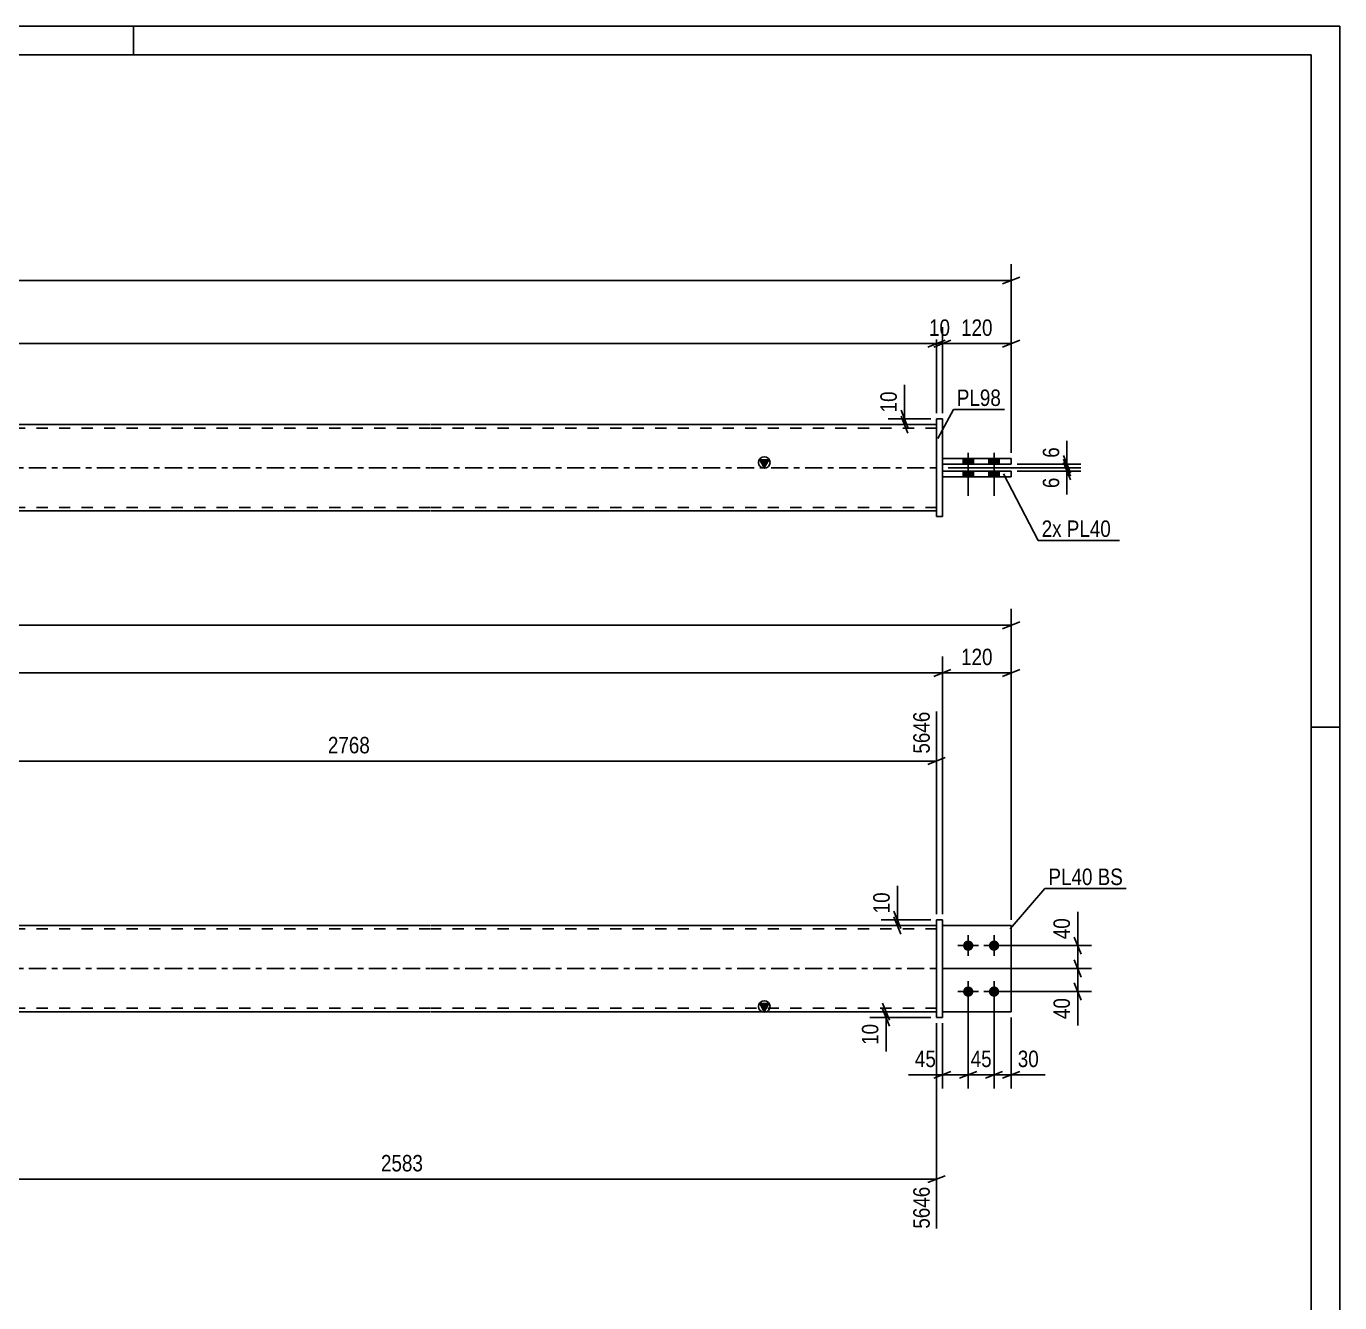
# Model space of a CAD drawing. Header units: millimetres. Extents: x 0 to 594, y 0 to 420.
# Drawn here: x 365.3 to 594, y 197.8 to 420 of the extents above; entities that cross this region are included whole.
import ezdxf

# ---------------------------------------------------------------- set-up
doc = ezdxf.new("R2010")
doc.units = ezdxf.units.MM
doc.linetypes.add('DXK_LINE_DOT2', pattern=[3.9198, 1.9599, -1.9599])
doc.linetypes.add('DXK_LINE_DOT3', pattern=[5.9187, 2.979, -0.9799, 0.9799, -0.9799])
doc.styles.add('Arial Narrow', font='ARIALN.TTF', dxfattribs={"height": 0.2})

# ---------------------------------------------------------------- blocks, each defined once
blk = doc.blocks.new('Unknown-580609803-1130')
at = {"color": 5, "linetype": 'Continuous'}
for p, q in [((594, 420), (0, 420)), ((384, 415), (384, 420)), ((594, 0), (594, 420)), ((589, 415), (5, 415)), ((589, 5), (589, 415)), ((594, 298), (589, 298))]:
    blk.add_line(p, q, dxfattribs=at)
blk = doc.blocks.new('Part-580609803-1695 - 1673')
at = {"color": 2, "linetype": 'Continuous'}
for p, q in [((536.82, 263.45), (524.82, 263.45)), ((536.82, 263.45), (536.82, 263.45)), ((536.82, 263.45), (536.82, 248.45)), ((536.82, 248.45), (524.82, 248.45))]:
    blk.add_line(p, q, dxfattribs=at)
at = {"color": 7, "linetype": 'DXK_LINE_DOT2'}
for p, q in [((536.82, 263.45), (524.82, 263.45)), ((524.82, 263.45), (524.82, 263.45)), ((524.82, 248.45), (524.82, 263.45)), ((536.82, 263.45), (536.82, 263.45)), ((536.82, 248.45), (524.82, 248.45))]:
    blk.add_line(p, q, dxfattribs=at)
blk = doc.blocks.new('Part-580609803-1700 - 1673')
at = {"linetype": 'Continuous'}
blk.add_hatch(color=2, dxfattribs=at).paths.add_polyline_path([(493.82, 248.45), (493.02, 249.85), (494.62, 249.85)])
at = {"color": 2, "linetype": 'Continuous'}
for p, q in [((435.72, 263.45), (194.17, 263.45)), ((523.82, 263.45), (435.82, 263.45)), ((493.82, 248.45), (493.02, 249.85)), ((493.02, 249.85), (494.62, 249.85)), ((494.62, 249.85), (493.82, 248.45)), ((435.72, 248.45), (194.17, 248.45)), ((523.82, 248.45), (435.82, 248.45))]:
    blk.add_line(p, q, dxfattribs=at)
at = {"color": 7, "linetype": 'DXK_LINE_DOT2'}
for p, q in [((523.82, 248.45), (523.82, 263.45)), ((435.72, 262.85), (194.17, 262.85)), ((523.82, 262.85), (435.82, 262.85)), ((435.72, 249.05), (194.17, 249.05)), ((523.82, 249.05), (435.82, 249.05))]:
    blk.add_line(p, q, dxfattribs=at)
at = {"color": 7, "linetype": 'DXK_LINE_DOT3'}
for p, q in [((194.17, 255.95), (435.72, 255.95)), ((435.82, 255.95), (523.82, 255.95))]:
    blk.add_line(p, q, dxfattribs=at)
at = {"color": 2, "linetype": 'Continuous'}
blk.add_circle((493.82, 249.35), 1, dxfattribs=at)
blk = doc.blocks.new('Part-580609803-1685 - 1673')
at = {"color": 2, "linetype": 'Continuous'}
for p, q in [((523.82, 264.45), (524.82, 264.45)), ((523.82, 247.45), (523.82, 264.45)), ((524.82, 247.45), (524.82, 264.45)), ((523.82, 247.45), (523.82, 247.45)), ((523.82, 247.45), (524.82, 247.45))]:
    blk.add_line(p, q, dxfattribs=at)
at = {"color": 7, "linetype": 'DXK_LINE_DOT2'}
for p, q in [((523.82, 264.45), (524.82, 264.45)), ((523.82, 247.45), (524.82, 247.45))]:
    blk.add_line(p, q, dxfattribs=at)
blk = doc.blocks.new('Part-580609803-1690 - 1673')
at = {"color": 7, "linetype": 'DXK_LINE_DOT2'}
for p, q in [((524.82, 263.45), (536.82, 263.45)), ((536.82, 263.45), (524.82, 263.45)), ((524.82, 263.45), (524.82, 263.45)), ((524.82, 248.45), (524.82, 263.45)), ((536.82, 263.45), (536.82, 263.45)), ((536.82, 263.45), (536.82, 248.45)), ((536.82, 248.45), (524.82, 248.45)), ((536.82, 248.45), (524.82, 248.45))]:
    blk.add_line(p, q, dxfattribs=at)
blk = doc.blocks.new('Bolt-580609803-1710 - 1673')
at = {"linetype": 'Continuous'}
for points in [[(529.32, 260.85), (529.51, 260.83), (529.69, 260.77), (529.85, 260.68), (529.99, 260.55), (530.1, 260.4), (530.18, 260.23), (530.22, 260.04), (530.22, 259.85), (530.18, 259.67), (530.1, 259.5), (529.99, 259.35), (529.85, 259.22), (529.69, 259.13), (529.51, 259.07), (529.32, 259.05), (529.14, 259.07), (528.96, 259.13), (528.79, 259.22), (528.65, 259.35), (528.54, 259.5), (528.47, 259.67), (528.43, 259.85), (528.43, 260.04), (528.47, 260.23), (528.54, 260.4), (528.65, 260.55), (528.79, 260.68), (528.96, 260.77), (529.14, 260.83)], [(533.82, 260.85), (534.01, 260.83), (534.19, 260.77), (534.35, 260.68), (534.49, 260.55), (534.6, 260.4), (534.68, 260.23), (534.72, 260.04), (534.72, 259.85), (534.68, 259.67), (534.6, 259.5), (534.49, 259.35), (534.35, 259.22), (534.19, 259.13), (534.01, 259.07), (533.82, 259.05), (533.64, 259.07), (533.46, 259.13), (533.29, 259.22), (533.15, 259.35), (533.04, 259.5), (532.97, 259.67), (532.93, 259.85), (532.93, 260.04), (532.97, 260.23), (533.04, 260.4), (533.15, 260.55), (533.29, 260.68), (533.46, 260.77), (533.64, 260.83)], [(529.32, 252.85), (529.51, 252.83), (529.69, 252.77), (529.85, 252.68), (529.99, 252.55), (530.1, 252.4), (530.18, 252.23), (530.22, 252.04), (530.22, 251.85), (530.18, 251.67), (530.1, 251.5), (529.99, 251.35), (529.85, 251.22), (529.69, 251.13), (529.51, 251.07), (529.32, 251.05), (529.14, 251.07), (528.96, 251.13), (528.79, 251.22), (528.65, 251.35), (528.54, 251.5), (528.47, 251.67), (528.43, 251.85), (528.43, 252.04), (528.47, 252.23), (528.54, 252.4), (528.65, 252.55), (528.79, 252.68), (528.96, 252.77), (529.14, 252.83)], [(533.82, 252.85), (534.01, 252.83), (534.19, 252.77), (534.35, 252.68), (534.49, 252.55), (534.6, 252.4), (534.68, 252.23), (534.72, 252.04), (534.72, 251.85), (534.68, 251.67), (534.6, 251.5), (534.49, 251.35), (534.35, 251.22), (534.19, 251.13), (534.01, 251.07), (533.82, 251.05), (533.64, 251.07), (533.46, 251.13), (533.29, 251.22), (533.15, 251.35), (533.04, 251.5), (532.97, 251.67), (532.93, 251.85), (532.93, 252.04), (532.97, 252.23), (533.04, 252.4), (533.15, 252.55), (533.29, 252.68), (533.46, 252.77), (533.64, 252.83)]]:
    blk.add_hatch(color=1, dxfattribs=at).paths.add_polyline_path(points)
at = {"color": 1, "linetype": 'Continuous'}
for p, q in [((529.32, 261.75), (529.32, 258.15)), ((533.82, 261.75), (533.82, 258.15)), ((527.52, 259.95), (531.12, 259.95)), ((532.02, 259.95), (535.62, 259.95)), ((527.52, 251.95), (531.12, 251.95)), ((529.32, 253.75), (529.32, 250.15)), ((532.02, 251.95), (535.62, 251.95)), ((533.82, 253.75), (533.82, 250.15))]:
    blk.add_line(p, q, dxfattribs=at)
blk = doc.blocks.new('Bolt-580609803-1371 - 1367')
at = {"linetype": 'Continuous'}
for points in [[(530.22, 344.75), (528.42, 344.75), (528.42, 343.75), (530.22, 343.75)], [(530.22, 344.75), (528.42, 344.75), (528.42, 343.75), (530.22, 343.75)], [(534.72, 344.75), (532.92, 344.75), (532.92, 343.75), (534.72, 343.75)], [(534.72, 344.75), (532.92, 344.75), (532.92, 343.75), (534.72, 343.75)], [(530.22, 342.55), (528.42, 342.55), (528.42, 341.55), (530.22, 341.55)], [(530.22, 342.55), (528.42, 342.55), (528.42, 341.55), (530.22, 341.55)], [(534.72, 342.55), (532.92, 342.55), (532.92, 341.55), (534.72, 341.55)], [(534.72, 342.55), (532.92, 342.55), (532.92, 341.55), (534.72, 341.55)]]:
    blk.add_hatch(color=1, dxfattribs=at).paths.add_polyline_path(points)
at = {"color": 1, "linetype": 'Continuous'}
for p, q in [((529.32, 345.75), (529.32, 338.25)), ((529.32, 345.75), (529.32, 338.25)), ((533.82, 345.75), (533.82, 338.25)), ((533.82, 345.75), (533.82, 338.25)), ((528.42, 344.75), (528.42, 343.75)), ((528.42, 344.75), (528.42, 343.75)), ((530.22, 344.75), (530.22, 343.75)), ((530.22, 344.75), (530.22, 343.75)), ((532.92, 344.75), (532.92, 343.75)), ((532.92, 344.75), (532.92, 343.75)), ((534.72, 344.75), (534.72, 343.75)), ((534.72, 344.75), (534.72, 343.75)), ((528.42, 342.55), (528.42, 341.55)), ((528.42, 342.55), (528.42, 341.55)), ((530.22, 342.55), (530.22, 341.55)), ((530.22, 342.55), (530.22, 341.55)), ((532.92, 342.55), (532.92, 341.55)), ((532.92, 342.55), (532.92, 341.55)), ((534.72, 342.55), (534.72, 341.55)), ((534.72, 342.55), (534.72, 341.55))]:
    blk.add_line(p, q, dxfattribs=at)
blk = doc.blocks.new('Part-580609803-1456 - 1367')
at = {"linetype": 'Continuous'}
blk.add_hatch(color=2, dxfattribs=at).paths.add_polyline_path([(493.82, 343.15), (493.02, 344.55), (494.62, 344.55)])
at = {"color": 2, "linetype": 'Continuous'}
for p, q in [((435.72, 350.65), (194.17, 350.65)), ((523.82, 350.65), (435.82, 350.65)), ((493.82, 343.15), (493.02, 344.55)), ((493.02, 344.55), (494.62, 344.55)), ((494.62, 344.55), (493.82, 343.15)), ((435.72, 335.65), (194.17, 335.65)), ((523.82, 335.65), (435.82, 335.65))]:
    blk.add_line(p, q, dxfattribs=at)
at = {"color": 7, "linetype": 'DXK_LINE_DOT2'}
for p, q in [((435.72, 350.05), (194.17, 350.05)), ((523.82, 350.05), (435.82, 350.05)), ((523.82, 335.65), (523.82, 350.65)), ((435.72, 336.25), (194.17, 336.25)), ((523.82, 336.25), (435.82, 336.25))]:
    blk.add_line(p, q, dxfattribs=at)
at = {"color": 7, "linetype": 'DXK_LINE_DOT3'}
for p, q in [((194.17, 343.15), (435.72, 343.15)), ((435.82, 343.15), (523.82, 343.15))]:
    blk.add_line(p, q, dxfattribs=at)
at = {"color": 2, "linetype": 'Continuous'}
blk.add_circle((493.82, 344.05), 1, dxfattribs=at)
blk = doc.blocks.new('Part-580609803-1461 - 1367')
at = {"color": 2, "linetype": 'Continuous'}
for p, q in [((524.82, 342.55), (536.82, 342.55)), ((536.82, 341.55), (524.82, 341.55)), ((536.82, 341.55), (536.82, 342.55))]:
    blk.add_line(p, q, dxfattribs=at)
at = {"color": 7, "linetype": 'DXK_LINE_DOT2'}
for p, q in [((524.82, 341.55), (524.82, 342.55)), ((536.82, 342.55), (524.82, 342.55)), ((524.82, 341.55), (536.82, 341.55))]:
    blk.add_line(p, q, dxfattribs=at)
blk = doc.blocks.new('Part-580609803-1433 - 1367')
at = {"color": 2, "linetype": 'Continuous'}
for p, q in [((523.82, 351.65), (523.82, 351.65)), ((523.82, 334.65), (523.82, 351.65)), ((523.82, 351.65), (524.82, 351.65)), ((524.82, 351.65), (524.82, 351.65)), ((524.82, 351.65), (524.82, 334.65)), ((523.82, 334.65), (524.82, 334.65)), ((523.82, 334.65), (523.82, 334.65)), ((524.82, 334.65), (524.82, 334.65))]:
    blk.add_line(p, q, dxfattribs=at)
at = {"color": 7, "linetype": 'DXK_LINE_DOT2'}
for p, q in [((523.82, 351.65), (523.82, 351.65)), ((523.82, 351.65), (524.82, 351.65)), ((523.82, 334.65), (524.82, 334.65))]:
    blk.add_line(p, q, dxfattribs=at)
blk = doc.blocks.new('Part-580609803-1466 - 1367')
at = {"color": 2, "linetype": 'Continuous'}
for p, q in [((524.82, 344.75), (536.82, 344.75)), ((536.82, 343.75), (524.82, 343.75)), ((536.82, 344.75), (536.82, 343.75))]:
    blk.add_line(p, q, dxfattribs=at)
at = {"color": 7, "linetype": 'DXK_LINE_DOT2'}
for p, q in [((524.82, 343.75), (524.82, 344.75)), ((536.82, 344.75), (524.82, 344.75)), ((524.82, 343.75), (536.82, 343.75)), ((536.82, 344.75), (536.82, 344.75))]:
    blk.add_line(p, q, dxfattribs=at)
blk = doc.blocks.new('StraightDimension-580609803-1936 - 1673')
at = {"color": 7, "linetype": 'Continuous'}
for p, q in [((514.42, 249.95), (515.62, 246.95)), ((522.82, 248.45), (512.17, 248.45)), ((522.82, 247.45), (512.17, 247.45)), ((515.62, 245.95), (514.42, 248.95)), ((515.02, 247.45), (515.02, 248.45))]:
    blk.add_line(p, q, dxfattribs=at)
at = {"color": 0}
blk.add_wipeout([(514.27, 246.92), (510.07, 246.92), (510.07, 242.07), (514.27, 242.07)], dxfattribs=at)
at = {"color": 7, "linetype": 'Continuous'}
blk.add_line((515.02, 247.45), (515.02, 241.54), dxfattribs=at)
blk.add_line((515.02, 247.45), (515.02, 241.54), dxfattribs=at)
at = {"color": 3, "style": 'Arial Narrow'}
blk.add_text('10', height=2.863, rotation=90.0002, dxfattribs=at).set_placement((513.67, 242.67))
blk = doc.blocks.new('StraightDimension-580609803-1955 - 1673')
at = {"color": 7, "linetype": 'Continuous'}
for p, q in [((529.32, 250.95), (529.32, 235.06)), ((533.82, 250.95), (533.82, 235.06)), ((527.82, 236.86), (530.82, 238.06)), ((535.32, 238.06), (532.32, 236.86)), ((529.32, 237.46), (533.82, 237.46))]:
    blk.add_line(p, q, dxfattribs=at)
at = {"color": 0}
blk.add_wipeout([(534, 238.21), (534, 242.41), (529.15, 242.41), (529.15, 238.21)], dxfattribs=at)
at = {"color": 3, "style": 'Arial Narrow'}
blk.add_text('45', height=2.863, dxfattribs=at).set_placement((529.75, 238.81))
blk = doc.blocks.new('StraightDimension-580609803-2017 - 1673')
at = {"color": 7, "linetype": 'Continuous'}
for p, q in [((547.78, 257.45), (548.98, 254.45)), ((524.82, 255.95), (550.78, 255.95)), ((548.38, 251.95), (548.38, 255.95)), ((534.82, 251.95), (550.78, 251.95)), ((548.98, 250.45), (547.78, 253.45))]:
    blk.add_line(p, q, dxfattribs=at)
at = {"color": 0}
blk.add_wipeout([(547.63, 251.42), (543.43, 251.42), (543.43, 246.57), (547.63, 246.57)], dxfattribs=at)
at = {"color": 7, "linetype": 'Continuous'}
blk.add_line((548.38, 251.95), (548.38, 246.04), dxfattribs=at)
blk.add_line((548.38, 251.95), (548.38, 246.04), dxfattribs=at)
at = {"color": 3, "style": 'Arial Narrow'}
blk.add_text('40', height=2.863, rotation=90.0002, dxfattribs=at).set_placement((547.03, 247.17))
blk = doc.blocks.new('StraightDimension-580609803-2031 - 1673')
at = {"color": 7, "linetype": 'Continuous'}
for p, q in [((516.4, 265.95), (517.6, 262.95)), ((522.82, 264.45), (514.15, 264.45)), ((522.82, 263.45), (514.15, 263.45)), ((517.6, 261.95), (516.4, 264.95)), ((517, 263.45), (517, 264.45))]:
    blk.add_line(p, q, dxfattribs=at)
at = {"color": 0}
blk.add_wipeout([(516.25, 269.83), (512.05, 269.83), (512.05, 264.97), (516.25, 264.97)], dxfattribs=at)
at = {"color": 7, "linetype": 'Continuous'}
blk.add_line((517, 264.45), (517, 270.35), dxfattribs=at)
blk.add_line((517, 264.45), (517, 270.35), dxfattribs=at)
at = {"color": 3, "style": 'Arial Narrow'}
blk.add_text('10', height=2.863, rotation=90.0002, dxfattribs=at).set_placement((515.65, 265.57))
blk = doc.blocks.new('StraightDimension-580609803-1760 - 1673')
at = {"color": 7, "linetype": 'Continuous'}
for p, q in [((319.19, 264.45), (319.19, 300.7)), ((523.82, 265.45), (523.82, 300.7)), ((320.69, 292.68), (317.69, 291.48)), ((319.19, 292.08), (523.82, 292.08)), ((522.32, 291.48), (525.32, 292.68))]:
    blk.add_line(p, q, dxfattribs=at)
at = {"color": 0, "linetype": 'Continuous'}
blk.add_wipeout([(523.22, 301.3), (519.02, 301.3), (519.02, 292.78), (523.22, 292.78)], dxfattribs=at)
at = {"color": 0}
blk.add_wipeout([(425.76, 292.83), (425.76, 297.03), (417.25, 297.03), (417.25, 292.83)], dxfattribs=at)
at = {"color": 3, "linetype": 'Continuous', "style": 'Arial Narrow'}
blk.add_text('5646', height=2.863, rotation=90.0002, dxfattribs=at).set_placement((522.62, 293.38))
at = {"color": 3, "style": 'Arial Narrow'}
blk.add_text('2768', height=2.863, dxfattribs=at).set_placement((417.85, 293.43))
blk = doc.blocks.new('StraightDimension-580609803-2050 - 1673')
at = {"color": 7, "linetype": 'Continuous'}
for p, q in [((524.82, 265.45), (524.82, 310.28)), ((105.07, 307.43), (524.82, 307.43)), ((523.32, 306.83), (526.32, 308.03))]:
    blk.add_line(p, q, dxfattribs=at)
blk = doc.blocks.new('StraightDimension-580609803-2040 - 1673')
at = {"color": 7, "linetype": 'Continuous'}
for p, q in [((524.82, 265.45), (524.82, 310.28)), ((536.82, 264.45), (536.82, 310.28)), ((523.32, 306.83), (526.32, 308.03)), ((524.82, 307.43), (536.82, 307.43)), ((538.32, 308.03), (535.32, 306.83))]:
    blk.add_line(p, q, dxfattribs=at)
at = {"color": 0}
blk.add_wipeout([(534.17, 308.18), (534.17, 312.38), (527.48, 312.38), (527.48, 308.18)], dxfattribs=at)
at = {"color": 3, "style": 'Arial Narrow'}
blk.add_text('120', height=2.863, dxfattribs=at).set_placement((528.08, 308.78))
blk = doc.blocks.new('StraightDimension-580609803-1945 - 1673')
at = {"color": 7, "linetype": 'Continuous'}
for p, q in [((529.32, 250.95), (529.32, 235.06)), ((524.82, 246.45), (524.82, 235.06)), ((523.32, 236.86), (526.32, 238.06)), ((530.82, 238.06), (527.82, 236.86)), ((524.82, 237.46), (529.32, 237.46))]:
    blk.add_line(p, q, dxfattribs=at)
at = {"color": 0}
blk.add_wipeout([(524.3, 238.21), (524.3, 242.41), (519.44, 242.41), (519.44, 238.21)], dxfattribs=at)
at = {"color": 7, "linetype": 'Continuous'}
blk.add_line((524.82, 237.46), (518.92, 237.46), dxfattribs=at)
blk.add_line((524.82, 237.46), (518.92, 237.46), dxfattribs=at)
at = {"color": 3, "style": 'Arial Narrow'}
blk.add_text('45', height=2.863, dxfattribs=at).set_placement((520.04, 238.81))
blk = doc.blocks.new('StraightDimension-580609803-1746 - 1673')
at = {"color": 7, "linetype": 'Continuous'}
for p, q in [((536.82, 264.45), (536.82, 318.57)), ((93.07, 315.72), (536.82, 315.72)), ((535.32, 315.12), (538.32, 316.32))]:
    blk.add_line(p, q, dxfattribs=at)
blk = doc.blocks.new('StraightDimension-580609803-1838 - 1673')
at = {"color": 7, "linetype": 'Continuous'}
for p, q in [((337.67, 247.45), (337.67, 201.98)), ((523.82, 246.45), (523.82, 210.68)), ((339.17, 219.9), (336.17, 218.7)), ((522.32, 218.7), (525.32, 219.9)), ((337.67, 219.3), (523.82, 219.3))]:
    blk.add_line(p, q, dxfattribs=at)
at = {"color": 0}
blk.add_wipeout([(435.01, 220.05), (435.01, 224.25), (426.49, 224.25), (426.49, 220.05)], dxfattribs=at)
at = {"color": 0, "linetype": 'Continuous'}
blk.add_wipeout([(523.22, 218.6), (519.02, 218.6), (519.02, 210.08), (523.22, 210.08)], dxfattribs=at)
at = {"color": 3, "style": 'Arial Narrow'}
blk.add_text('2583', height=2.863, dxfattribs=at).set_placement((427.09, 220.65))
at = {"color": 3, "linetype": 'Continuous', "style": 'Arial Narrow'}
blk.add_text('5646', height=2.863, rotation=90.0002, dxfattribs=at).set_placement((522.62, 210.68))
blk = doc.blocks.new('StraightDimension-580609803-1965 - 1673')
at = {"color": 7, "linetype": 'Continuous'}
for p, q in [((533.82, 250.95), (533.82, 235.06)), ((536.82, 247.45), (536.82, 235.06)), ((532.32, 236.86), (535.32, 238.06)), ((538.32, 238.06), (535.32, 236.86)), ((533.82, 237.46), (536.82, 237.46))]:
    blk.add_line(p, q, dxfattribs=at)
at = {"color": 0}
blk.add_wipeout([(542.2, 238.21), (542.2, 242.41), (537.35, 242.41), (537.35, 238.21)], dxfattribs=at)
at = {"color": 7, "linetype": 'Continuous'}
blk.add_line((536.82, 237.46), (542.73, 237.46), dxfattribs=at)
blk.add_line((536.82, 237.46), (542.73, 237.46), dxfattribs=at)
at = {"color": 3, "style": 'Arial Narrow'}
blk.add_text('30', height=2.863, dxfattribs=at).set_placement((537.95, 238.81))
blk = doc.blocks.new('StraightDimension-580609803-2004 - 1673')
at = {"color": 7, "linetype": 'Continuous'}
for p, q in [((547.78, 261.45), (548.98, 258.45)), ((534.82, 259.95), (550.78, 259.95)), ((548.38, 255.95), (548.38, 259.95)), ((548.98, 254.45), (547.78, 257.45)), ((524.82, 255.95), (550.78, 255.95))]:
    blk.add_line(p, q, dxfattribs=at)
at = {"color": 0}
blk.add_wipeout([(547.63, 265.33), (543.43, 265.33), (543.43, 260.47), (547.63, 260.47)], dxfattribs=at)
at = {"color": 7, "linetype": 'Continuous'}
blk.add_line((548.38, 259.95), (548.38, 265.85), dxfattribs=at)
blk.add_line((548.38, 259.95), (548.38, 265.85), dxfattribs=at)
at = {"color": 3, "style": 'Arial Narrow'}
blk.add_text('40', height=2.863, rotation=90.0002, dxfattribs=at).set_placement((547.03, 261.07))
blk = doc.blocks.new('StraightDimension-580609803-1618 - 1367')
at = {"color": 7, "linetype": 'Continuous'}
for p, q in [((525.82, 343.15), (548.92, 343.15)), ((545.92, 344.65), (547.12, 341.65)), ((547.12, 341.05), (545.92, 344.05)), ((546.52, 342.55), (546.52, 343.15)), ((537.82, 342.55), (548.92, 342.55))]:
    blk.add_line(p, q, dxfattribs=at)
at = {"color": 0}
blk.add_wipeout([(545.77, 342.03), (541.57, 342.03), (541.57, 339), (545.77, 339)], dxfattribs=at)
at = {"color": 7, "linetype": 'Continuous'}
blk.add_line((546.52, 342.55), (546.52, 338.48), dxfattribs=at)
blk.add_line((546.52, 342.55), (546.52, 338.48), dxfattribs=at)
at = {"color": 3, "style": 'Arial Narrow'}
blk.add_text('6', height=2.86, rotation=90.0002, dxfattribs=at).set_placement((545.17, 339.6))
blk = doc.blocks.new('StraightDimension-580609803-1545 - 1367')
at = {"color": 7, "linetype": 'Continuous'}
for p, q in [((536.82, 345.75), (536.82, 378.6)), ((93.07, 375.75), (536.82, 375.75)), ((535.32, 375.15), (538.32, 376.35))]:
    blk.add_line(p, q, dxfattribs=at)
blk = doc.blocks.new('StraightDimension-580609803-1576 - 1367')
at = {"color": 7, "linetype": 'Continuous'}
for p, q in [((523.82, 352.65), (523.82, 367.6)), ((106.07, 364.75), (523.82, 364.75)), ((522.32, 364.15), (525.32, 365.35))]:
    blk.add_line(p, q, dxfattribs=at)
blk = doc.blocks.new('StraightDimension-580609803-1586 - 1367')
at = {"color": 7, "linetype": 'Continuous'}
for p, q in [((523.82, 352.65), (523.82, 367.6)), ((524.82, 352.65), (524.82, 367.6)), ((522.32, 364.15), (525.32, 365.35)), ((526.32, 365.35), (523.32, 364.15)), ((523.82, 364.75), (524.82, 364.75))]:
    blk.add_line(p, q, dxfattribs=at)
at = {"color": 0}
blk.add_wipeout([(526.75, 365.5), (526.75, 369.7), (521.9, 369.7), (521.9, 365.5)], dxfattribs=at)
at = {"color": 3, "style": 'Arial Narrow'}
blk.add_text('10', height=2.863, dxfattribs=at).set_placement((522.5, 366.1))
blk = doc.blocks.new('StraightDimension-580609803-1596 - 1367')
at = {"color": 7, "linetype": 'Continuous'}
for p, q in [((524.82, 352.65), (524.82, 367.6)), ((536.82, 345.75), (536.82, 367.6)), ((523.32, 364.15), (526.32, 365.35)), ((524.82, 364.75), (536.82, 364.75)), ((538.32, 365.35), (535.32, 364.15))]:
    blk.add_line(p, q, dxfattribs=at)
at = {"color": 0}
blk.add_wipeout([(534.17, 365.5), (534.17, 369.7), (527.48, 369.7), (527.48, 365.5)], dxfattribs=at)
at = {"color": 3, "style": 'Arial Narrow'}
blk.add_text('120', height=2.863, dxfattribs=at).set_placement((528.08, 366.1))
blk = doc.blocks.new('StraightDimension-580609803-1607 - 1367')
at = {"color": 7, "linetype": 'Continuous'}
for p, q in [((517.64, 353.15), (518.84, 350.15)), ((518.84, 349.15), (517.64, 352.15)), ((522.82, 351.65), (515.39, 351.65)), ((522.82, 350.65), (515.39, 350.65)), ((518.24, 350.65), (518.24, 351.65))]:
    blk.add_line(p, q, dxfattribs=at)
at = {"color": 0}
blk.add_wipeout([(517.49, 357.04), (513.29, 357.04), (513.29, 352.18), (517.49, 352.18)], dxfattribs=at)
at = {"color": 7, "linetype": 'Continuous'}
blk.add_line((518.24, 351.65), (518.24, 357.56), dxfattribs=at)
blk.add_line((518.24, 351.65), (518.24, 357.56), dxfattribs=at)
at = {"color": 3, "style": 'Arial Narrow'}
blk.add_text('10', height=2.863, rotation=90.0002, dxfattribs=at).set_placement((516.89, 352.78))
blk = doc.blocks.new('StraightDimension-580609803-1627 - 1367')
at = {"color": 7, "linetype": 'Continuous'}
for p, q in [((525.82, 343.15), (548.92, 343.15)), ((537.82, 343.75), (548.92, 343.75)), ((545.92, 345.25), (547.12, 342.25)), ((547.12, 341.65), (545.92, 344.65)), ((546.52, 343.15), (546.52, 343.75))]:
    blk.add_line(p, q, dxfattribs=at)
at = {"color": 0}
blk.add_wipeout([(545.77, 347.31), (541.57, 347.31), (541.57, 344.28), (545.77, 344.28)], dxfattribs=at)
at = {"color": 7, "linetype": 'Continuous'}
blk.add_line((546.52, 343.75), (546.52, 347.83), dxfattribs=at)
blk.add_line((546.52, 343.75), (546.52, 347.83), dxfattribs=at)
at = {"color": 3, "style": 'Arial Narrow'}
blk.add_text('6', height=2.86, rotation=90.0002, dxfattribs=at).set_placement((545.17, 344.88))
blk = doc.blocks.new('MarkSet-580609803-2083 - 1673')
at = {"color": 0}
blk.add_wipeout([(550.96, 270.5), (550.96, 273.5), (543.29, 273.5), (543.29, 270.5)], dxfattribs=at)
blk.add_wipeout([(550.96, 270.5), (550.96, 273.5), (543.29, 273.5), (543.29, 270.5)], dxfattribs=at)
at = {"color": 30, "linetype": 'Continuous'}
blk.add_line((536.63, 262.87), (542.69, 269.9), dxfattribs=at)
at = {"color": 0}
blk.add_wipeout([(556.24, 270.5), (556.24, 273.5), (551.86, 273.5), (551.86, 270.5)], dxfattribs=at)
blk.add_wipeout([(556.24, 270.5), (556.24, 273.5), (551.86, 273.5), (551.86, 270.5)], dxfattribs=at)
at = {"color": 30, "linetype": 'Continuous'}
blk.add_line((542.69, 269.9), (556.84, 269.9), dxfattribs=at)
at = {"color": 3, "style": 'Arial Narrow'}
for s, p in [('PL40', (543.29, 270.5)), ('BS', (551.86, 270.5))]:
    blk.add_text(s, height=2.863, dxfattribs=at).set_placement(p)
blk = doc.blocks.new('MarkSet-580609803-1658 - 1367')
at = {"color": 0}
blk.add_wipeout([(545.58, 331.1), (545.58, 334.1), (542.11, 334.1), (542.11, 331.1)], dxfattribs=at)
blk.add_wipeout([(545.58, 331.1), (545.58, 334.1), (542.11, 334.1), (542.11, 331.1)], dxfattribs=at)
at = {"color": 30, "linetype": 'Continuous'}
blk.add_line((535.48, 342.07), (541.51, 330.5), dxfattribs=at)
at = {"color": 0}
blk.add_wipeout([(554.16, 331.1), (554.16, 334.1), (546.48, 334.1), (546.48, 331.1)], dxfattribs=at)
blk.add_wipeout([(554.16, 331.1), (554.16, 334.1), (546.48, 334.1), (546.48, 331.1)], dxfattribs=at)
at = {"color": 30, "linetype": 'Continuous'}
blk.add_line((541.51, 330.5), (555.66, 330.5), dxfattribs=at)
at = {"color": 3, "style": 'Arial Narrow'}
for s, p in [('2x', (542.11, 331.1)), ('PL40', (546.48, 331.1))]:
    blk.add_text(s, height=2.863, dxfattribs=at).set_placement(p)
blk = doc.blocks.new('Mark-580609803-1429 - 1367')
at = {"color": 0}
blk.add_wipeout([(535.02, 353.9), (535.02, 356.9), (527.34, 356.9), (527.34, 353.9)], dxfattribs=at)
blk.add_wipeout([(535.02, 353.9), (535.02, 356.9), (527.34, 356.9), (527.34, 353.9)], dxfattribs=at)
at = {"color": 30, "linetype": 'Continuous'}
for p, q in [((524.05, 348.23), (526.74, 353.3)), ((526.74, 353.3), (535.62, 353.3))]:
    blk.add_line(p, q, dxfattribs=at)
at = {"color": 3, "style": 'Arial Narrow'}
blk.add_text('PL98', height=2.863, dxfattribs=at).set_placement((527.34, 353.9))

msp = doc.modelspace()

# ---------------------------------------------------------------- block references
for name in ['Unknown-580609803-1130', 'Part-580609803-1456 - 1367', 'Part-580609803-1433 - 1367', 'Bolt-580609803-1371 - 1367', 'Part-580609803-1466 - 1367', 'Part-580609803-1461 - 1367', 'Part-580609803-1700 - 1673', 'Part-580609803-1685 - 1673', 'Part-580609803-1695 - 1673', 'Part-580609803-1690 - 1673', 'Bolt-580609803-1710 - 1673']:
    msp.add_blockref(name, (0, 0))

# ---------------------------------------------------------------- next in the draw order: block references
for name in ['StraightDimension-580609803-1618 - 1367', 'StraightDimension-580609803-2031 - 1673', 'StraightDimension-580609803-1936 - 1673', 'StraightDimension-580609803-1955 - 1673']:
    msp.add_blockref(name, (0, 0))

# ---------------------------------------------------------------- next in the draw order: block references
for name in ['StraightDimension-580609803-1545 - 1367', 'StraightDimension-580609803-1760 - 1673', 'StraightDimension-580609803-2017 - 1673']:
    msp.add_blockref(name, (0, 0))

# ---------------------------------------------------------------- next in the draw order: block references
for name in ['StraightDimension-580609803-1576 - 1367', 'StraightDimension-580609803-2050 - 1673', 'StraightDimension-580609803-1945 - 1673', 'StraightDimension-580609803-1965 - 1673']:
    msp.add_blockref(name, (0, 0))

# ---------------------------------------------------------------- next in the draw order: block references
for name in ['StraightDimension-580609803-1586 - 1367', 'StraightDimension-580609803-2040 - 1673', 'StraightDimension-580609803-1838 - 1673']:
    msp.add_blockref(name, (0, 0))

# ---------------------------------------------------------------- next in the draw order: block references
for name in ['StraightDimension-580609803-1596 - 1367', 'StraightDimension-580609803-1746 - 1673']:
    msp.add_blockref(name, (0, 0))

# ---------------------------------------------------------------- next in the draw order: block references
for name in ['StraightDimension-580609803-1607 - 1367', 'StraightDimension-580609803-1627 - 1367', 'StraightDimension-580609803-2004 - 1673']:
    msp.add_blockref(name, (0, 0))

# ---------------------------------------------------------------- next in the draw order: block references
for name in ['Mark-580609803-1429 - 1367', 'MarkSet-580609803-1658 - 1367', 'MarkSet-580609803-2083 - 1673']:
    msp.add_blockref(name, (0, 0))

doc.saveas('drawing.dxf')
